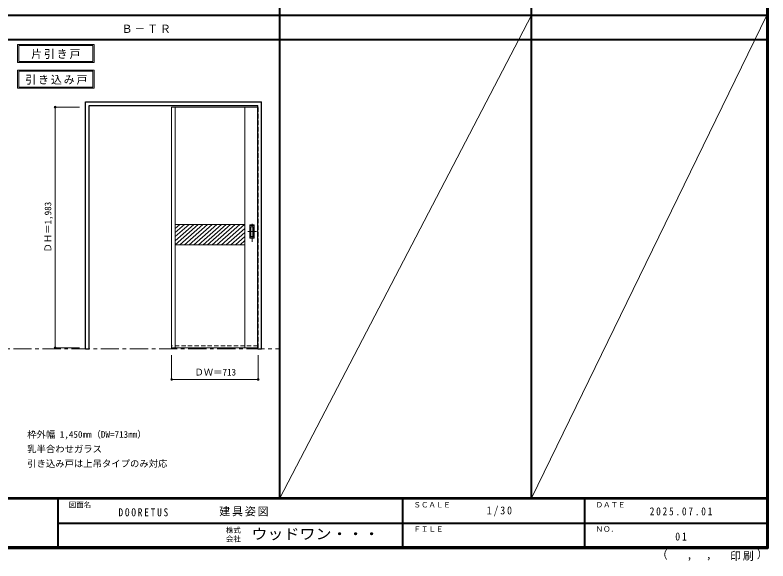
# Model space of a CAD drawing. Units: millimetres, scale not verified. Extents: x -6000 to 5700, y -4307 to 4260.
# Drawn here: x -502 to 5700, y -4307 to 186 of the extents above; entities that cross this region are included whole.
import ezdxf
from ezdxf.enums import TextEntityAlignment as Align

# ---------------------------------------------------------------- set-up
doc = ezdxf.new("R2010")
doc.units = ezdxf.units.MM
doc.header["$LTSCALE"] = 30
doc.header["$PDMODE"] = 32
doc.header["$PDSIZE"] = 15
doc.linetypes.add('CHAIN1', pattern=[8, 5, -1, 1, -1])
doc.linetypes.add('DASHED1', pattern=[1.8, 1.2, -0.6])
for name, color, linetype, lineweight in [('0-1_通り芯', 7, 'CHAIN1', 18), ('0-2_扉', 7, 'Continuous', 18), ('0-4_枠', 3, 'Continuous', 25), ('0-6_引手', 7, 'Continuous', 18), ('0-A_文字', 7, 'Continuous', 18), ('0-B_寸法', 7, 'Continuous', 9), ('0-C_ハッチ', 4, 'DASHED1', 9), ('F-1_枠', 6, 'Continuous', 40), ('F-A_文字', 7, 'Continuous', 18)]:
    doc.layers.add(name, color=color, linetype=linetype, lineweight=lineweight)
doc.styles.add('ＭＳ ゴシック', font='')
doc.styles.get('ＭＳ ゴシック').set_extended_font_data('MS Gothic')

msp = doc.modelspace()

# ---------------------------------------------------------------- linework, layer by layer
at = {"layer": '0-1_通り芯'}
msp.add_line((-2916, -2562.5), (1678, -2562.5), dxfattribs=at)
at = {"layer": '0-2_扉', "color": 4, "linetype": 'DASHED1', "lineweight": 9}
for p, q in [((788, -571), (788, -575)), ((1498, -571), (1501, -571)), ((1499, -2554), (1499, -571))]:
    msp.add_line(p, q, dxfattribs=at)
at = {"layer": '0-2_扉'}
for p, q in [((788, -2554), (788, -571)), ((1498, -571), (788, -571)), ((818, -2554), (818, -571)), ((1391, -2554), (1391, -571)), ((1391, -1539), (818, -1539)), ((1391, -1704), (818, -1704)), ((1498, -2554), (788, -2554))]:
    msp.add_line(p, q, dxfattribs=at)
at = {"layer": '0-2_扉', "linetype": 'DASHED1'}
msp.add_line((1498, -2536), (788, -2536), dxfattribs=at)
at = {"layer": '0-2_扉', "color": 4, "linetype": 'DASHED1', "lineweight": 9}
msp.add_lwpolyline([(1498, -2554), (1501, -2554), (1501, -571)], dxfattribs=at)
at = {"layer": '0-4_枠'}
for p, q in [((78, -2562.5), (78, -527.5)), ((78, -527.5), (1528, -527.5)), ((108, -557.5), (1498, -557.5)), ((1498, -2562.5), (1498, -557.5)), ((1528, -2562.5), (1528, -527.5)), ((1498, -2562.5), (1528, -2562.5))]:
    msp.add_line(p, q, dxfattribs=at)
at = {"layer": '0-4_枠', "color": 4, "linetype": 'DASHED1', "lineweight": 9}
for p, q in [((788, -2562.5), (788, -557.5)), ((818, -2562.5), (818, -557.5)), ((788, -2562.5), (818, -2562.5))]:
    msp.add_line(p, q, dxfattribs=at)
at = {"layer": '0-4_枠'}
msp.add_lwpolyline([(78, -2562.5), (108, -2562.5), (108, -557.5)], dxfattribs=at)
at = {"layer": '0-6_引手'}
for p, q in [((1469, -1541.5), (1431, -1541.5)), ((1431, -1651.5), (1431, -1541.5)), ((1469, -1651.5), (1469, -1541.5)), ((1462.5, -1557.5), (1437.5, -1557.5)), ((1437.5, -1635.5), (1437.5, -1557.5)), ((1462.5, -1635.5), (1462.5, -1557.5)), ((1469, -1651.5), (1431, -1651.5)), ((1462.5, -1635.5), (1437.5, -1635.5))]:
    msp.add_line(p, q, dxfattribs=at)
at = {"layer": '0-6_引手', "linetype": 'DASHED1'}
for p, q in [((1434, -1647.5), (1434, -1545.5)), ((1466, -1647.5), (1434, -1647.5))]:
    msp.add_line(p, q, dxfattribs=at)
at = {"layer": '0-6_引手', "linetype": 'CHAIN1'}
for p, q in [((1450, -1681.73), (1450, -1510.88)), ((1488.07, -1596.5), (1415.56, -1596.5))]:
    msp.add_line(p, q, dxfattribs=at)
at = {"layer": '0-6_引手', "linetype": 'DASHED1'}
msp.add_lwpolyline([(1466, -1647.5), (1466, -1545.5), (1434, -1545.5)], dxfattribs=at)
at = {"layer": '0-A_文字'}
for p, q in [((-482, -55.5), (-482, -205.5)), ((-472, -65.5), (-472, -195.5)), ((-472, -65.5), (139.03, -65.5)), ((139.03, -65.5), (139.03, -195.5)), ((-482, -205.5), (149.03, -205.5)), ((-472, -195.5), (139.03, -195.5)), ((-482, -266.97), (-482, -416.97)), ((-472, -276.97), (-472, -406.97)), ((-472, -276.97), (139.03, -276.97)), ((139.03, -276.97), (139.03, -406.97)), ((-482, -416.97), (149.03, -416.97)), ((-472, -406.97), (139.03, -406.97))]:
    msp.add_line(p, q, dxfattribs=at)
for points in [[(-482, -55.5), (149.03, -55.5), (149.03, -205.5)], [(-482, -266.97), (149.03, -266.97), (149.03, -416.97)]]:
    msp.add_lwpolyline(points, dxfattribs=at)
at = {"layer": '0-B_寸法', "color": 4}
for p, q in [((-172, -571), (-172, -2554)), ((-172, -571), (28, -571)), ((-172, -2554), (28, -2554)), ((1501, -2812.5), (1501, -2612.5))]:
    msp.add_line(p, q, dxfattribs=at)
msp.add_lwpolyline([(1501, -2812.5), (788, -2812.5), (788, -2612.5)], dxfattribs=at)
at = {"layer": '0-B_寸法'}
for p in [(-172, -571), (-172, -2554), (788, -2812.5), (1501, -2812.5)]:
    msp.add_point(p, dxfattribs=at)
at = {"layer": '0-C_ハッチ', "linetype": 'Continuous'}
for p, q in [((855.36, -1539), (818, -1571.54)), ((969.55, -1539), (818, -1671)), ((893.42, -1539), (818, -1604.69)), ((931.49, -1539), (818, -1637.84)), ((1007.62, -1539), (818.17, -1704)), ((1045.68, -1539), (856.24, -1704)), ((1083.74, -1539), (894.3, -1704)), ((1121.81, -1539), (932.36, -1704)), ((1159.87, -1539), (970.43, -1704)), ((1197.94, -1539), (1008.49, -1704)), ((1236, -1539), (1046.56, -1704)), ((1274.07, -1539), (1084.62, -1704)), ((1312.13, -1539), (1122.69, -1704)), ((1350.2, -1539), (1160.75, -1704)), ((1388.26, -1539), (1198.82, -1704)), ((1391, -1569.77), (1236.88, -1704)), ((1391, -1602.92), (1274.94, -1704)), ((1391, -1636.07), (1313.01, -1704)), ((1391, -1669.23), (1351.07, -1704))]:
    msp.add_line(p, q, dxfattribs=at)
at = {"layer": 'F-1_枠'}
for p, q in [((1678, -3790), (1678, 4175)), ((3752, -3790), (3752, 4175)), ((5690, 4175), (5690, -4205)), ((5695, 4175), (5695, -4205)), ((5700, 4175), (5700, -4205)), ((-6000, 184.5), (5700, 184.5)), ((-6000, -15.5), (5700, -15.5)), ((5700, -3790), (-6000, -3790)), ((5700, -3795), (-6000, -3795)), ((-150, -3795), (-150, -4195)), ((2690, -3795), (2690, -4195)), ((4190, -3795), (4190, -4195)), ((-150, -3995), (5690, -3995.01)), ((5700, -4195), (-6000, -4195)), ((5700, -4200), (-6000, -4200)), ((5700, -4205), (-6000, -4205))]:
    msp.add_line(p, q, dxfattribs=at)
at = {"layer": 'F-A_文字'}
for p, q in [((1678, -3790), (3752, 184.5)), ((3752, -3790), (5690, 184.5))]:
    msp.add_line(p, q, dxfattribs=at)

# ---------------------------------------------------------------- texts
at = {"layer": '0-A_文字', "style": 'ＭＳ ゴシック'}
for s, p in [('枠外幅 1,450mm（DW=713mm）', (-402, -3310)), ('乳半合わせガラス', (-402, -3430)), ('引き込み戸は上吊タイプのみ対応', (-402, -3550))]:
    msp.add_text(s, height=54.99, dxfattribs=at).set_placement(p, align=Align.BOTTOM_LEFT)
at = {"layer": '0-A_文字', "char_height": 65.98, "attachment_point": 7, "style": 'ＭＳ ゴシック'}
for s, insert in [('\\T1.17;Ｂ－ＴＲ', (375.5, 39.5)), ('\\T1.17;片引き戸', (-368.98, -175.5)), ('\\T1.17;引き込み戸', (-417.34, -386.97))]:
    msp.add_mtext(s, dxfattribs=dict(at, insert=insert))
at = {"layer": '0-B_寸法', "style": 'ＭＳ ゴシック'}
msp.add_text('ＤＨ＝1,983', height=54.99, rotation=90, dxfattribs=at).set_placement((-187, -1768.75), align=Align.BOTTOM_LEFT)
msp.add_text('ＤＷ＝713', height=54.99, dxfattribs=at).set_placement((975.75, -2797.5), align=Align.BOTTOM_LEFT)
at = {"layer": 'F-A_文字', "style": 'ＭＳ ゴシック'}
for s, height, p in [('図面名', 43.99, (-60, -3880)), ('ＳＣＡＬＥ', 43.99, (2780, -3880)), ('ＤＡＴＥ', 43.99, (4280, -3880)), ('株式', 43.99, (1235, -4089)), ('ＦＩＬＥ', 43.99, (2780, -4080)), ('ＮＯ．', 43.99, (4280, -4080)), ('会社', 43.99, (1235, -4161)), ('（', 65.98, (4784.03, -4308.31)), ('）', 65.98, (5608.4, -4304.13)), (',', 65.98, (5031.28, -4308.31)), (',', 65.98, (5190.2, -4305.53))]:
    msp.add_text(s, height=height, dxfattribs=at).set_placement(p, align=Align.BOTTOM_LEFT)
at = {"layer": 'F-A_文字', "style": 'ＭＳ ゴシック', "width": 1.1}
msp.add_text('ウッドワン・・・', height=87.98, dxfattribs=at).set_placement((1445, -4155), align=Align.BOTTOM_LEFT)
at = {"layer": 'F-A_文字', "char_height": 65.98, "attachment_point": 7, "style": 'ＭＳ ゴシック'}
for s, insert in [('\\T1.39;\\W0.85;DOORETUS', (350, -3940.79)), ('\\T1.17;建具姿図', (1180.42, -3940)), ('\\T1.38;\\W0.9;1/30', (3383.75, -3940)), ('\\T1.39;\\W0.85;2025.07.01', (4726.25, -3932.5)), ('\\T1.36;\\W0.9;01', (4936.25, -4140)), ('\\T1.17;印刷', (5388.15, -4306.92))]:
    msp.add_mtext(s, dxfattribs=dict(at, insert=insert))

doc.saveas('drawing.dxf')
